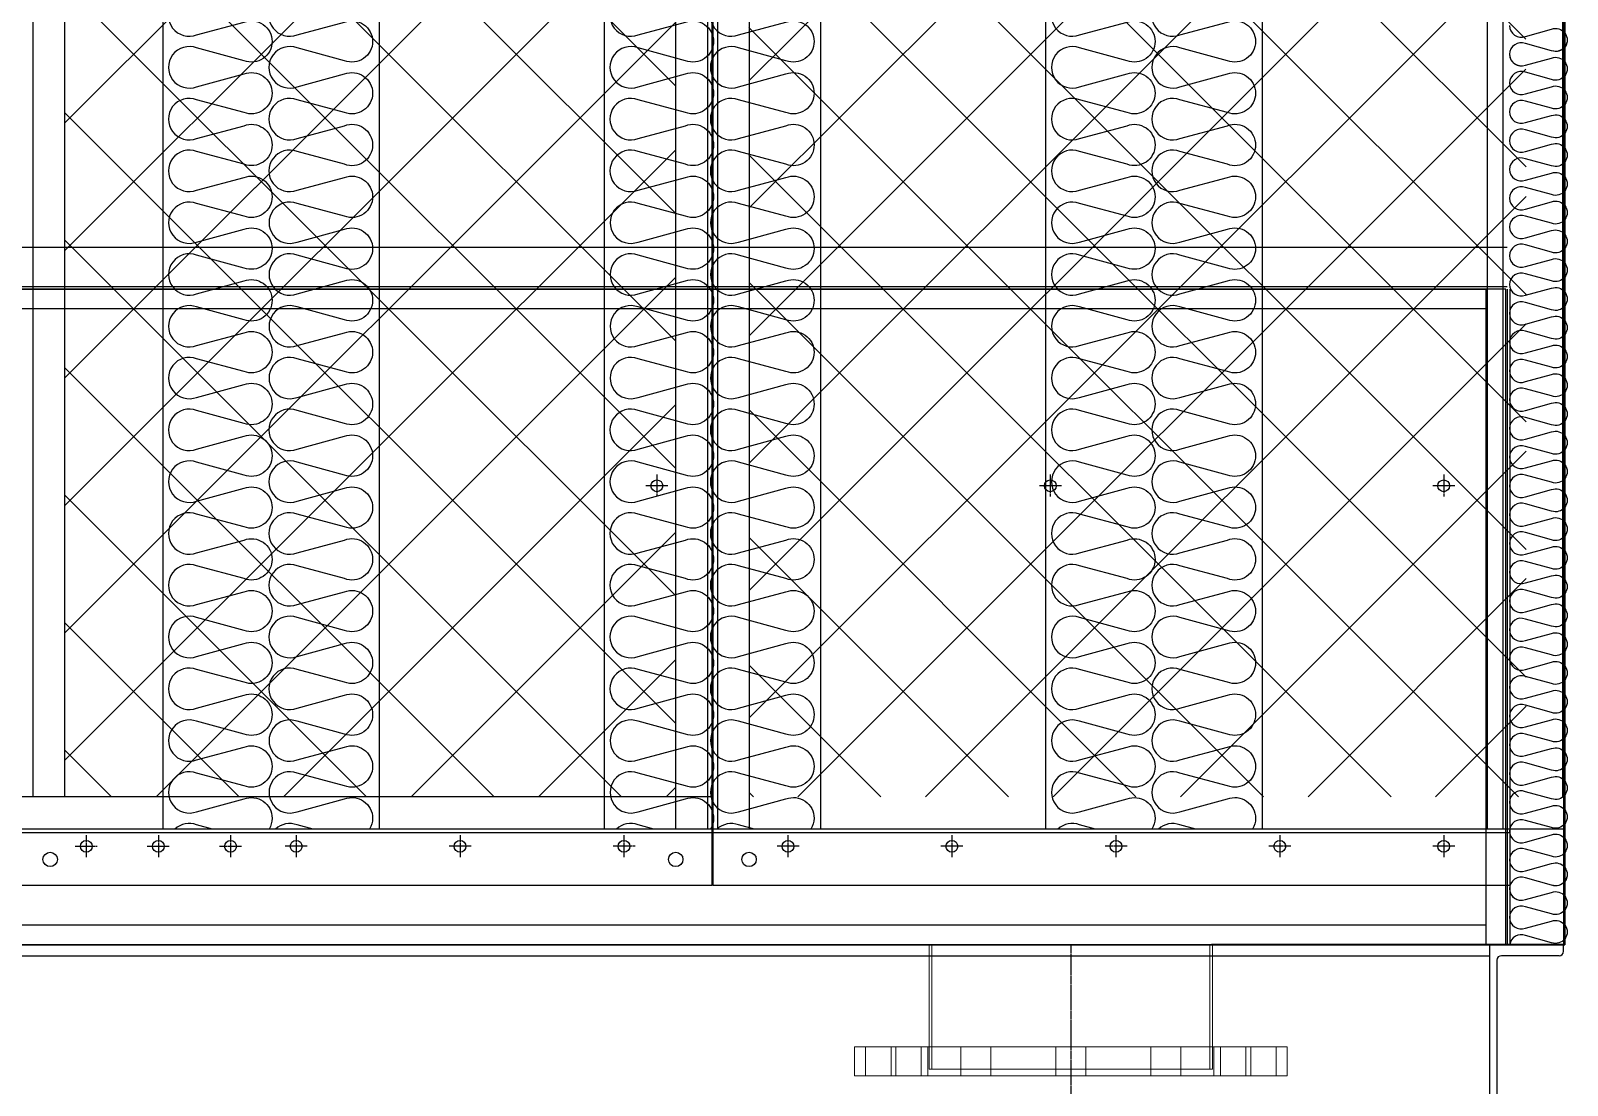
# Model space of a CAD drawing. Header units: millimetres. Extents: x 2911 to 32318, y 2586 to 23381.
# Drawn here: x 23446 to 24511, y 9214 to 9945 of the extents above; entities that cross this region are included whole.
import ezdxf

# ---------------------------------------------------------------- set-up
doc = ezdxf.new("R2010")
doc.units = ezdxf.units.MM
doc.linetypes.add('CENTER', pattern=[2, 1.25, -0.25, 0.25, -0.25])
for name, color, linetype in [('center', 1, 'CENTER'), ('SMS', 220, 'Continuous'), ('냉각탑', 4, 'Continuous'), ('냉각탑_찬넬방진', 1, 'Continuous')]:
    doc.layers.add(name, color=color, linetype=linetype)

# ---------------------------------------------------------------- blocks, each defined once
blk = doc.blocks.new('2')
at = {"ltscale": 500}
h = blk.add_hatch(dxfattribs=at)
h.set_pattern_fill('ANSI37', color=251, scale=500)
h.set_pattern_definition([(45, (-5515.166, -3196.62), (-44.19417, 44.19417), []), (135, (-5515.166, -3196.62), (-44.19417, -44.19417), [])])
h.paths.add_polyline_path([(23944.1, 9414.2), (24482.7, 9414.2), (24481.1, 12269.9), (23942.5, 12269.9)])
h = blk.add_hatch(dxfattribs=at)
h.set_pattern_fill('ANSI37', color=251, scale=500)
h.set_pattern_definition([(45, (-5518.164, -3196.62), (-44.19417, 44.19417), []), (135, (-5518.164, -3196.62), (-44.19417, -44.19417), [])])
h.paths.add_polyline_path([(23892.9, 12247.2), (23469.5, 12247.2), (23469.5, 9414.2), (23892.9, 9414.2)])
at = {"color": 251, "ltscale": 500}
for p, q in [((23918.1, 12308.7), (23918.1, 9352.7)), ((23918.9, 12308.7), (23918.9, 9352.7)), ((23892.9, 12269.7), (23892.9, 9391.7)), ((23915, 12269.7), (23915, 9391.7)), ((23922.1, 12269.7), (23922.1, 9391.7)), ((23944.1, 12269.7), (23944.1, 9391.7)), ((23447.5, 12247.2), (23447.5, 9414.2)), ((23469.5, 12247.2), (23469.5, 9414.2)), ((24507.7, 12247.2), (24507.7, 9414.2)), ((23918.1, 9414.2), (23001.5, 9414.2)), ((23918.1, 9391.7), (23001.5, 9391.7)), ((23918.1, 9389.2), (23001.5, 9389.2)), ((24471.2, 9391.7), (23918.9, 9391.7)), ((24471.2, 9389.2), (23918.9, 9389.2)), ((23918.1, 9352.7), (23001.5, 9352.7)), ((23918.1, 9352.7), (23001.5, 9352.7)), ((24471.2, 9352.7), (23918.9, 9352.7)), ((24468.5, 9352.7), (23918.9, 9352.7))]:
    blk.add_line(p, q, dxfattribs=at)
at = {"color": 7}
for p, q in [((24466.5, 12311.7), (24466.5, 9391.7)), ((24508.5, 12311.7), (24508.5, 9311.7)), ((23537.5, 12269.9), (23537.5, 9391.7)), ((23687.5, 12269.9), (23687.5, 9391.7)), ((23843.5, 12269.9), (23843.5, 9391.7)), ((23993.5, 12269.9), (23993.5, 9391.7)), ((24149.5, 12269.9), (24149.5, 9391.7)), ((24299.5, 12269.9), (24299.5, 9391.7)), ((24455.5, 12269.9), (24455.5, 9391.7)), ((24508.5, 9391.7), (21809.5, 9391.7)), ((21809.5, 9311.7), (24264.5, 9311.7)), ((24508.5, 9311.7), (24264.5, 9311.7)), ((24508.5, 9311.7), (24264.5, 9311.7))]:
    blk.add_line(p, q, dxfattribs=at)
for p, q in [((24508.5, 12311.7), (24508.5, 9311.7)), ((21849.5, 9795.3), (24469.4, 9795.3)), ((21849.5, 9768), (24469.4, 9768)), ((21863.2, 9766.2), (24454.9, 9766.2)), ((24468.5, 9766.2), (21863.2, 9766.2)), ((24454.9, 9311.6), (24454.9, 9766.2)), ((24468.5, 9311.6), (24468.5, 9766.2)), ((24469.4, 9766.2), (24469.4, 9311.6)), ((24471.2, 9766.2), (24471.2, 9311.6)), ((24509.4, 9766.2), (24509.4, 9311.6)), ((24509.4, 9311.6), (24509.4, 9766.2)), ((24454.9, 9752.6), (21863.2, 9752.6)), ((23687.5, 9391.7), (23537.5, 9391.7)), ((23993.5, 9391.7), (23843.5, 9391.7)), ((24299.5, 9391.7), (24149.5, 9391.7)), ((21863.2, 9325.3), (24454.9, 9325.3)), ((21809.5, 9311.7), (24264.5, 9311.7)), ((24509.4, 9311.6), (21959.5, 9311.6)), ((21999.5, 9311.6), (24509.4, 9311.6)), ((24508.5, 9311.7), (24264.5, 9311.7)), ((24264.5, 9311.7), (24508.5, 9311.7))]:
    blk.add_line(p, q)
at = {"color": 7, "lineweight": 15}
for p, q in [((24068.8, 9311.6), (24068.8, 9240.7)), ((24070.6, 9311.6), (24070.6, 9225.3)), ((24263.3, 9311.6), (24263.3, 9225.3)), ((24265.2, 9311.6), (24265.2, 9240.7)), ((24017, 9240.7), (24167, 9240.7)), ((24017, 9240.7), (24017, 9220.7)), ((24024.7, 9220.7), (24024.7, 9240.7)), ((24042.4, 9220.7), (24042.4, 9240.7)), ((24042.4, 9220.7), (24042.4, 9240.7)), ((24045.6, 9220.7), (24045.6, 9240.7)), ((24063.3, 9220.7), (24063.3, 9240.7)), ((24063.3, 9220.7), (24063.3, 9240.7)), ((24067.9, 9240.7), (24067.9, 9220.7)), ((24068.8, 9240.7), (24068.8, 9225.3)), ((24090.6, 9220.7), (24090.6, 9240.7)), ((24090.6, 9220.7), (24090.6, 9240.7)), ((24111.5, 9220.7), (24111.5, 9240.7)), ((24111.5, 9220.7), (24111.5, 9240.7)), ((24156.5, 9220.7), (24156.5, 9240.7)), ((24156.5, 9220.7), (24156.5, 9240.7)), ((24167, 9240.7), (24317, 9240.7)), ((24177.4, 9220.7), (24177.4, 9240.7)), ((24177.4, 9220.7), (24177.4, 9240.7)), ((24222.4, 9220.7), (24222.4, 9240.7)), ((24222.4, 9220.7), (24222.4, 9240.7)), ((24243.3, 9220.7), (24243.3, 9240.7)), ((24243.3, 9220.7), (24243.3, 9240.7)), ((24265.2, 9240.7), (24265.2, 9225.3)), ((24266.1, 9240.7), (24266.1, 9220.7)), ((24270.7, 9220.7), (24270.7, 9240.7)), ((24270.7, 9220.7), (24270.7, 9240.7)), ((24288.3, 9220.7), (24288.3, 9240.7)), ((24291.6, 9220.7), (24291.6, 9240.7)), ((24291.6, 9220.7), (24291.6, 9240.7)), ((24309.2, 9220.7), (24309.2, 9240.7)), ((24317, 9240.7), (24317, 9220.7)), ((24068.8, 9225.3), (24167, 9225.3)), ((24167, 9225.3), (24265.2, 9225.3)), ((24167, 9225.3), (24263.3, 9225.3)), ((24017, 9220.7), (24167, 9220.7)), ((24167, 9220.7), (24317, 9220.7))]:
    blk.add_line(p, q, dxfattribs=at)
at = {"ltscale": 500, "elevation": 0}
blk.add_lwpolyline([(21809.5, 12020.7), (24509.4, 12020.7), (24509.4, 9311.6), (21809.5, 9311.6)], close=True, dxfattribs=at)
for centre in [(23880, 9629.8), (24152.7, 9629.8), (24425.4, 9629.8), (23484.5, 9379.8), (23534.5, 9379.8), (23584.5, 9379.8), (23630, 9379.8), (23743.6, 9379.8), (23857.2, 9379.8), (23970.9, 9379.8), (24084.5, 9379.8), (24198.2, 9379.8), (24311.8, 9379.8), (24425.4, 9379.8)]:
    blk.add_circle(centre, 4.09)
at = {"color": 251, "ltscale": 500}
for centre in [(23459.5, 9370.7), (23893.1, 9370.7), (23943.9, 9370.7)]:
    blk.add_circle(centre, 5, dxfattribs=at)
at = {"layer": 'center'}
for p, q in [((23887.7, 9629.8), (23872.2, 9629.8)), ((23880, 9637.6), (23880, 9622.1)), ((24160.4, 9629.8), (24145, 9629.8)), ((24152.7, 9637.6), (24152.7, 9622.1)), ((24433.2, 9629.8), (24417.7, 9629.8)), ((24425.4, 9637.6), (24425.4, 9622.1)), ((23484.5, 9387.6), (23484.5, 9372.1)), ((23534.5, 9387.6), (23534.5, 9372.1)), ((23584.5, 9387.6), (23584.5, 9372.1)), ((23630, 9387.6), (23630, 9372.1)), ((23743.6, 9387.6), (23743.6, 9372.1)), ((23857.2, 9387.6), (23857.2, 9372.1)), ((23970.9, 9387.6), (23970.9, 9372.1)), ((24084.5, 9387.6), (24084.5, 9372.1)), ((24198.2, 9387.6), (24198.2, 9372.1)), ((24311.8, 9387.6), (24311.8, 9372.1)), ((24425.4, 9387.6), (24425.4, 9372.1)), ((23476.8, 9379.8), (23492.2, 9379.8)), ((23526.8, 9379.8), (23542.2, 9379.8)), ((23576.8, 9379.8), (23592.2, 9379.8)), ((23637.7, 9379.8), (23622.2, 9379.8)), ((23751.3, 9379.8), (23735.9, 9379.8)), ((23865, 9379.8), (23849.5, 9379.8)), ((23978.6, 9379.8), (23963.2, 9379.8)), ((24092.2, 9379.8), (24076.8, 9379.8)), ((24205.9, 9379.8), (24190.4, 9379.8)), ((24319.5, 9379.8), (24304.1, 9379.8)), ((24433.2, 9379.8), (24417.7, 9379.8)), ((24167, 9311.6), (24167, 9199.5))]:
    blk.add_line(p, q, dxfattribs=at)
at = {"layer": 'SMS', "color": 5}
for points in [[(24471.1, 9948.9, 0.524856), (24482, 9941.4), (24500.2, 9946.4, -1.449198), (24500.2, 9931.5), (24482, 9936.4, 0.524856), (24471.1, 9929, 0.417249), (24479.2, 9921)], [(23561, 9969.3, 1.449198), (23561, 9942.4), (23593.9, 9951.3, -0.524856), (23613.3, 9937.9, -0.524856), (23593.9, 9924.5), (23561, 9933.4, 1.449198), (23561, 9906.5), (23593.9, 9915.4, -0.524856), (23613.3, 9902, -0.524856), (23593.9, 9888.6), (23561, 9897.5, 1.449198), (23561, 9870.6), (23593.9, 9879.5, -0.524856), (23613.3, 9866.1, -0.524856), (23593.9, 9852.7), (23561, 9861.6, 1.449198), (23561, 9834.7), (23593.9, 9843.6, -0.524856), (23613.3, 9830.2, -0.524856), (23593.9, 9816.7), (23561, 9825.6, 1.449198), (23561, 9798.8), (23593.9, 9807.7, -0.524856), (23613.3, 9794.3, -0.524856), (23593.9, 9780.8), (23561, 9789.7, 1.449198), (23561, 9762.9), (23593.9, 9771.8, -0.524856), (23613.3, 9758.4, -0.524856), (23593.9, 9744.9), (23561, 9753.8, 1.449198), (23561, 9727), (23593.9, 9735.9, -0.524856), (23613.3, 9722.4, -0.524856), (23593.9, 9709), (23561, 9717.9, 1.449198), (23561, 9691.1), (23593.9, 9700, -0.524856), (23613.3, 9686.5, -0.524856), (23593.9, 9673.1), (23561, 9682, 1.449198), (23561, 9655.1), (23593.9, 9664.1, -0.524856), (23613.3, 9650.6, -0.524856), (23593.9, 9637.2), (23561, 9646.1, 1.449198), (23561, 9619.2), (23593.9, 9628.1, -0.524856), (23613.3, 9614.7, -0.524856), (23593.9, 9601.3), (23561, 9610.2, 1.449198), (23561, 9583.3), (23593.9, 9592.2, -0.524856), (23613.3, 9578.8, -0.524856), (23593.9, 9565.4), (23561, 9574.3, 1.449198), (23561, 9547.4), (23593.9, 9556.3, -0.524856), (23613.3, 9542.9, -0.524856), (23593.9, 9529.5), (23561, 9538.4, 1.449198), (23561, 9511.5), (23593.9, 9520.4, -0.524856), (23613.3, 9507, -0.524856), (23593.9, 9493.6), (23561, 9502.5, 1.449198), (23561, 9475.6), (23593.9, 9484.5, -0.524856), (23613.3, 9471.1, -0.524856), (23593.9, 9457.6), (23561, 9466.5, 1.449198), (23561, 9439.7), (23593.9, 9448.6, -0.524856), (23613.3, 9435.2, -0.524856), (23593.9, 9421.7), (23561, 9430.6, 1.449198), (23561, 9403.8), (23593.9, 9412.7, -0.524856), (23613.3, 9399.3, -0.1385), (23611.2, 9391.7, -0.1385)], [(23630.6, 9969.3, 1.449198), (23630.6, 9942.4), (23663.5, 9951.3, -0.524856), (23683, 9937.9, -0.524856), (23663.5, 9924.5), (23630.6, 9933.4, 1.449198), (23630.6, 9906.5), (23663.5, 9915.4, -0.524856), (23683, 9902, -0.524856), (23663.5, 9888.6), (23630.6, 9897.5, 1.449198), (23630.6, 9870.6), (23663.5, 9879.5, -0.524856), (23683, 9866.1, -0.524856), (23663.5, 9852.7), (23630.6, 9861.6, 1.449198), (23630.6, 9834.7), (23663.5, 9843.6, -0.524856), (23683, 9830.2, -0.524856), (23663.5, 9816.7), (23630.6, 9825.6, 1.449198), (23630.6, 9798.8), (23663.5, 9807.7, -0.524856), (23683, 9794.3, -0.524856), (23663.5, 9780.8), (23630.6, 9789.7, 1.449198), (23630.6, 9762.9), (23663.5, 9771.8, -0.524856), (23683, 9758.4, -0.524856), (23663.5, 9744.9), (23630.6, 9753.8, 1.449198), (23630.6, 9727), (23663.5, 9735.9, -0.524856), (23683, 9722.4, -0.524856), (23663.5, 9709), (23630.6, 9717.9, 1.449198), (23630.6, 9691.1), (23663.5, 9700, -0.524856), (23683, 9686.5, -0.524856), (23663.5, 9673.1), (23630.6, 9682, 1.449198), (23630.6, 9655.1), (23663.5, 9664.1, -0.524856), (23683, 9650.6, -0.524856), (23663.5, 9637.2), (23630.6, 9646.1, 1.449198), (23630.6, 9619.2), (23663.5, 9628.1, -0.524856), (23683, 9614.7, -0.524856), (23663.5, 9601.3), (23630.6, 9610.2, 1.449198), (23630.6, 9583.3), (23663.5, 9592.2, -0.524856), (23683, 9578.8, -0.524856), (23663.5, 9565.4), (23630.6, 9574.3, 1.449198), (23630.6, 9547.4), (23663.5, 9556.3, -0.524856), (23683, 9542.9, -0.524856), (23663.5, 9529.5), (23630.6, 9538.4, 1.449198), (23630.6, 9511.5), (23663.5, 9520.4, -0.524856), (23683, 9507, -0.524856), (23663.5, 9493.6), (23630.6, 9502.5, 1.449198), (23630.6, 9475.6), (23663.5, 9484.5, -0.524856), (23683, 9471.1, -0.524856), (23663.5, 9457.6), (23630.6, 9466.5, 1.449198), (23630.6, 9439.7), (23663.5, 9448.6, -0.524856), (23683, 9435.2, -0.524856), (23663.5, 9421.7), (23630.6, 9430.6, 1.449198), (23630.6, 9403.8), (23663.5, 9412.7, -0.524856), (23683, 9399.3, -0.1385), (23680.8, 9391.7, -0.1385)], [(23867, 9969.3, 1.449198), (23867, 9942.4), (23899.9, 9951.3, -0.524856), (23919.3, 9937.9, -0.524856), (23899.9, 9924.5), (23867, 9933.4, 1.449198), (23867, 9906.5), (23899.9, 9915.4, -0.524856), (23919.3, 9902, -0.524856), (23899.9, 9888.6), (23867, 9897.5, 1.449198), (23867, 9870.6), (23899.9, 9879.5, -0.524856), (23919.3, 9866.1, -0.524856), (23899.9, 9852.7), (23867, 9861.6, 1.449198), (23867, 9834.7), (23899.9, 9843.6, -0.524856), (23919.3, 9830.2, -0.524856), (23899.9, 9816.7), (23867, 9825.6, 1.449198), (23867, 9798.8), (23899.9, 9807.7, -0.524856), (23919.3, 9794.3, -0.524856), (23899.9, 9780.8), (23867, 9789.7, 1.449198), (23867, 9762.9), (23899.9, 9771.8, -0.524856), (23919.3, 9758.4, -0.524856), (23899.9, 9744.9), (23867, 9753.8, 1.449198), (23867, 9727), (23899.9, 9735.9, -0.524856), (23919.3, 9722.4, -0.524856), (23899.9, 9709), (23867, 9717.9, 1.449198), (23867, 9691.1), (23899.9, 9700, -0.524856), (23919.3, 9686.5, -0.524856), (23899.9, 9673.1), (23867, 9682, 1.449198), (23867, 9655.1), (23899.9, 9664.1, -0.524856), (23919.3, 9650.6, -0.524856), (23899.9, 9637.2), (23867, 9646.1, 1.449198), (23867, 9619.2), (23899.9, 9628.1, -0.524856), (23919.3, 9614.7, -0.524856), (23899.9, 9601.3), (23867, 9610.2, 1.449198), (23867, 9583.3), (23899.9, 9592.2, -0.524856), (23919.3, 9578.8, -0.524856), (23899.9, 9565.4), (23867, 9574.3, 1.449198), (23867, 9547.4), (23899.9, 9556.3, -0.524856), (23919.3, 9542.9, -0.524856), (23899.9, 9529.5), (23867, 9538.4, 1.449198), (23867, 9511.5), (23899.9, 9520.4, -0.524856), (23919.3, 9507, -0.524856), (23899.9, 9493.6), (23867, 9502.5, 1.449198), (23867, 9475.6), (23899.9, 9484.5, -0.524856), (23919.3, 9471.1, -0.524856), (23899.9, 9457.6), (23867, 9466.5, 1.449198), (23867, 9439.7), (23899.9, 9448.6, -0.524856), (23919.3, 9435.2, -0.524856), (23899.9, 9421.7), (23867, 9430.6, 1.449198), (23867, 9403.8), (23899.9, 9412.7, -0.524856), (23919.3, 9399.3, -0.1385), (23917.2, 9391.7, -0.1385)], [(23936.6, 9969.3, 1.449198), (23936.6, 9942.4), (23969.5, 9951.3, -0.524856), (23989, 9937.9, -0.524856), (23969.5, 9924.5), (23936.6, 9933.4, 1.449198), (23936.6, 9906.5), (23969.5, 9915.4, -0.524856), (23989, 9902, -0.524856), (23969.5, 9888.6), (23936.6, 9897.5, 1.449198), (23936.6, 9870.6), (23969.5, 9879.5, -0.524856), (23989, 9866.1, -0.524856), (23969.5, 9852.7), (23936.6, 9861.6, 1.449198), (23936.6, 9834.7), (23969.5, 9843.6, -0.524856), (23989, 9830.2, -0.524856), (23969.5, 9816.7), (23936.6, 9825.6, 1.449198), (23936.6, 9798.8), (23969.5, 9807.7, -0.524856), (23989, 9794.3, -0.524856), (23969.5, 9780.8), (23936.6, 9789.7, 1.449198), (23936.6, 9762.9), (23969.5, 9771.8, -0.524856), (23989, 9758.4, -0.524856), (23969.5, 9744.9), (23936.6, 9753.8, 1.449198), (23936.6, 9727), (23969.5, 9735.9, -0.524856), (23989, 9722.4, -0.524856), (23969.5, 9709), (23936.6, 9717.9, 1.449198), (23936.6, 9691.1), (23969.5, 9700, -0.524856), (23989, 9686.5, -0.524856), (23969.5, 9673.1), (23936.6, 9682, 1.449198), (23936.6, 9655.1), (23969.5, 9664.1, -0.524856), (23989, 9650.6, -0.524856), (23969.5, 9637.2), (23936.6, 9646.1, 1.449198), (23936.6, 9619.2), (23969.5, 9628.1, -0.524856), (23989, 9614.7, -0.524856), (23969.5, 9601.3), (23936.6, 9610.2, 1.449198), (23936.6, 9583.3), (23969.5, 9592.2, -0.524856), (23989, 9578.8, -0.524856), (23969.5, 9565.4), (23936.6, 9574.3, 1.449198), (23936.6, 9547.4), (23969.5, 9556.3, -0.524856), (23989, 9542.9, -0.524856), (23969.5, 9529.5), (23936.6, 9538.4, 1.449198), (23936.6, 9511.5), (23969.5, 9520.4, -0.524856), (23989, 9507, -0.524856), (23969.5, 9493.6), (23936.6, 9502.5, 1.449198), (23936.6, 9475.6), (23969.5, 9484.5, -0.524856), (23989, 9471.1, -0.524856), (23969.5, 9457.6), (23936.6, 9466.5, 1.449198), (23936.6, 9439.7), (23969.5, 9448.6, -0.524856), (23989, 9435.2, -0.524856), (23969.5, 9421.7), (23936.6, 9430.6, 1.449198), (23936.6, 9403.8), (23969.5, 9412.7, -0.524856), (23989, 9399.3, -0.1385), (23986.8, 9391.7, -0.1385)], [(24173, 9969.3, 1.449198), (24173, 9942.4), (24205.9, 9951.3, -0.524856), (24225.3, 9937.9, -0.524856), (24205.9, 9924.5), (24173, 9933.4, 1.449198), (24173, 9906.5), (24205.9, 9915.4, -0.524856), (24225.3, 9902, -0.524856), (24205.9, 9888.6), (24173, 9897.5, 1.449198), (24173, 9870.6), (24205.9, 9879.5, -0.524856), (24225.3, 9866.1, -0.524856), (24205.9, 9852.7), (24173, 9861.6, 1.449198), (24173, 9834.7), (24205.9, 9843.6, -0.524856), (24225.3, 9830.2, -0.524856), (24205.9, 9816.7), (24173, 9825.6, 1.449198), (24173, 9798.8), (24205.9, 9807.7, -0.524856), (24225.3, 9794.3, -0.524856), (24205.9, 9780.8), (24173, 9789.7, 1.449198), (24173, 9762.9), (24205.9, 9771.8, -0.524856), (24225.3, 9758.4, -0.524856), (24205.9, 9744.9), (24173, 9753.8, 1.449198), (24173, 9727), (24205.9, 9735.9, -0.524856), (24225.3, 9722.4, -0.524856), (24205.9, 9709), (24173, 9717.9, 1.449198), (24173, 9691.1), (24205.9, 9700, -0.524856), (24225.3, 9686.5, -0.524856), (24205.9, 9673.1), (24173, 9682, 1.449198), (24173, 9655.1), (24205.9, 9664.1, -0.524856), (24225.3, 9650.6, -0.524856), (24205.9, 9637.2), (24173, 9646.1, 1.449198), (24173, 9619.2), (24205.9, 9628.1, -0.524856), (24225.3, 9614.7, -0.524856), (24205.9, 9601.3), (24173, 9610.2, 1.449198), (24173, 9583.3), (24205.9, 9592.2, -0.524856), (24225.3, 9578.8, -0.524856), (24205.9, 9565.4), (24173, 9574.3, 1.449198), (24173, 9547.4), (24205.9, 9556.3, -0.524856), (24225.3, 9542.9, -0.524856), (24205.9, 9529.5), (24173, 9538.4, 1.449198), (24173, 9511.5), (24205.9, 9520.4, -0.524856), (24225.3, 9507, -0.524856), (24205.9, 9493.6), (24173, 9502.5, 1.449198), (24173, 9475.6), (24205.9, 9484.5, -0.524856), (24225.3, 9471.1, -0.524856), (24205.9, 9457.6), (24173, 9466.5, 1.449198), (24173, 9439.7), (24205.9, 9448.6, -0.524856), (24225.3, 9435.2, -0.524856), (24205.9, 9421.7), (24173, 9430.6, 1.449198), (24173, 9403.8), (24205.9, 9412.7, -0.524856), (24225.3, 9399.3, -0.1385), (24223.2, 9391.7, -0.1385)], [(24242.6, 9969.3, 1.449198), (24242.6, 9942.4), (24275.5, 9951.3, -0.524856), (24295, 9937.9, -0.524856), (24275.5, 9924.5), (24242.6, 9933.4, 1.449198), (24242.6, 9906.5), (24275.5, 9915.4, -0.524856), (24295, 9902, -0.524856), (24275.5, 9888.6), (24242.6, 9897.5, 1.449198), (24242.6, 9870.6), (24275.5, 9879.5, -0.524856), (24295, 9866.1, -0.524856), (24275.5, 9852.7), (24242.6, 9861.6, 1.449198), (24242.6, 9834.7), (24275.5, 9843.6, -0.524856), (24295, 9830.2, -0.524856), (24275.5, 9816.7), (24242.6, 9825.6, 1.449198), (24242.6, 9798.8), (24275.5, 9807.7, -0.524856), (24295, 9794.3, -0.524856), (24275.5, 9780.8), (24242.6, 9789.7, 1.449198), (24242.6, 9762.9), (24275.5, 9771.8, -0.524856), (24295, 9758.4, -0.524856), (24275.5, 9744.9), (24242.6, 9753.8, 1.449198), (24242.6, 9727), (24275.5, 9735.9, -0.524856), (24295, 9722.4, -0.524856), (24275.5, 9709), (24242.6, 9717.9, 1.449198), (24242.6, 9691.1), (24275.5, 9700, -0.524856), (24295, 9686.5, -0.524856), (24275.5, 9673.1), (24242.6, 9682, 1.449198), (24242.6, 9655.1), (24275.5, 9664.1, -0.524856), (24295, 9650.6, -0.524856), (24275.5, 9637.2), (24242.6, 9646.1, 1.449198), (24242.6, 9619.2), (24275.5, 9628.1, -0.524856), (24295, 9614.7, -0.524856), (24275.5, 9601.3), (24242.6, 9610.2, 1.449198), (24242.6, 9583.3), (24275.5, 9592.2, -0.524856), (24295, 9578.8, -0.524856), (24275.5, 9565.4), (24242.6, 9574.3, 1.449198), (24242.6, 9547.4), (24275.5, 9556.3, -0.524856), (24295, 9542.9, -0.524856), (24275.5, 9529.5), (24242.6, 9538.4, 1.449198), (24242.6, 9511.5), (24275.5, 9520.4, -0.524856), (24295, 9507, -0.524856), (24275.5, 9493.6), (24242.6, 9502.5, 1.449198), (24242.6, 9475.6), (24275.5, 9484.5, -0.524856), (24295, 9471.1, -0.524856), (24275.5, 9457.6), (24242.6, 9466.5, 1.449198), (24242.6, 9439.7), (24275.5, 9448.6, -0.524856), (24295, 9435.2, -0.524856), (24275.5, 9421.7), (24242.6, 9430.6, 1.449198), (24242.6, 9403.8), (24275.5, 9412.7, -0.524856), (24295, 9399.3, -0.1385), (24292.8, 9391.7, -0.1385)], [(24510.8, 9936.9, -0.446849), (24500.2, 9931.5), (24482, 9936.4, 0.524856), (24471.1, 9929, 0.524856), (24482, 9921.5), (24500.2, 9926.4, -1.449198), (24500.2, 9911.5), (24482, 9916.5, 0.524856), (24471.1, 9909, 0.524856), (24482, 9901.5), (24500.2, 9906.5, -1.449198), (24500.2, 9891.6), (24482, 9896.5, 0.524856), (24471.1, 9889.1, 0.524856), (24482, 9881.6), (24500.2, 9886.5, -1.449198), (24500.2, 9871.6), (24482, 9876.6, 0.524856), (24471.1, 9869.1, 0.524856), (24482, 9861.6), (24500.2, 9866.6, -1.449198), (24500.2, 9851.7), (24482, 9856.6, 0.524856), (24471.1, 9849.2, 0.524856), (24482, 9841.7), (24500.2, 9846.6, -1.449198), (24500.2, 9831.7), (24482, 9836.7, 0.524856), (24471.1, 9829.2, 0.524856), (24482, 9821.7), (24500.2, 9826.7, -1.449198), (24500.2, 9811.8), (24482, 9816.7, 0.524856), (24471.1, 9809.3, 0.524856), (24482, 9801.8), (24500.2, 9806.7, -1.449198), (24500.2, 9791.8), (24482, 9796.8, 0.524856), (24471.1, 9789.3, 0.524856), (24482, 9781.8), (24500.2, 9786.8, -1.449198), (24500.2, 9771.9), (24482, 9776.8, 0.524856), (24471.1, 9769.4, 0.524856), (24482, 9761.9), (24500.2, 9766.8, -1.449198), (24500.2, 9751.9), (24482, 9756.9, 0.524856), (24471.1, 9749.4, 0.524856), (24482, 9741.9), (24500.2, 9746.9, -1.449198), (24500.2, 9732), (24482, 9736.9, 0.524856), (24471.1, 9729.5, 0.524856), (24482, 9722), (24500.2, 9726.9, -1.449198), (24500.2, 9712), (24482, 9717, 0.524856), (24471.1, 9709.5, 0.524856), (24482, 9702), (24500.2, 9707, -1.449198), (24500.2, 9692.1), (24482, 9697, 0.524856), (24471.1, 9689.6, 0.524856), (24482, 9682.1), (24500.2, 9687, -1.449198), (24500.2, 9672.1), (24482, 9677.1, 0.524856), (24471.1, 9669.6, 0.524856), (24482, 9662.1), (24500.2, 9667.1, -1.449198), (24500.2, 9652.2), (24482, 9657.1, 0.524856), (24471.1, 9649.7, 0.524856), (24482, 9642.2), (24500.2, 9647.1, -1.449198), (24500.2, 9632.2), (24482, 9637.2, 0.524856), (24471.1, 9629.7, 0.524856), (24482, 9622.2), (24500.2, 9627.2, -1.449198), (24500.2, 9612.3), (24482, 9617.2, 0.524856), (24471.1, 9609.8, 0.524856), (24482, 9602.3), (24500.2, 9607.2, -1.449198), (24500.2, 9592.3), (24482, 9597.3, 0.524856), (24471.1, 9589.8, 0.524856), (24482, 9582.3), (24500.2, 9587.3, -1.449198), (24500.2, 9572.4), (24482, 9577.3, 0.524856), (24471.1, 9569.9, 0.524856), (24482, 9562.4), (24500.2, 9567.3, -1.449198), (24500.2, 9552.4), (24482, 9557.4, 0.524856), (24471.1, 9549.9, 0.524856), (24482, 9542.4), (24500.2, 9547.4, -1.449198), (24500.2, 9532.5), (24482, 9537.4, 0.524856), (24471.1, 9530, 0.524856), (24482, 9522.5), (24500.2, 9527.4, -1.449198), (24500.2, 9512.5), (24482, 9517.5, 0.524856), (24471.1, 9510, 0.524856), (24482, 9502.5), (24500.2, 9507.5, -1.449198), (24500.2, 9492.6), (24482, 9497.5, 0.524856), (24471.1, 9490.1, 0.524856), (24482, 9482.6), (24500.2, 9487.5, -1.449198), (24500.2, 9472.6), (24482, 9477.6, 0.524856), (24471.1, 9470.1, 0.524856), (24482, 9462.6), (24500.2, 9467.6, -1.449198), (24500.2, 9452.7), (24482, 9457.6, 0.524856), (24471.1, 9450.2, 0.524856), (24482, 9442.7), (24500.2, 9447.6, -1.449198), (24500.2, 9432.7), (24482, 9437.7, 0.524856), (24471.1, 9430.2, 0.524856), (24482, 9422.7), (24500.2, 9427.7, -1.449198), (24500.2, 9412.8), (24482, 9417.7, 0.524856), (24471.1, 9410.3, 0.524856), (24482, 9402.8), (24500.2, 9407.7, -1.449198), (24500.2, 9392.8), (24482, 9397.8, 0.524856), (24471.1, 9390.3, 0.524856), (24482, 9382.8), (24500.2, 9387.8, -1.449198), (24500.2, 9372.9), (24482, 9377.8, 0.524856), (24471.1, 9370.4, 0.524856), (24482, 9362.9), (24500.2, 9367.8, -1.449198), (24500.2, 9352.9), (24482, 9357.9, 0.524856), (24471.1, 9350.4, 0.417249), (24479.2, 9342.4)], [(23572, 9391.7), (23561, 9394.7, 0.287554), (23546, 9391.7)], [(23641.7, 9391.7), (23630.6, 9394.7, 0.287554), (23615.7, 9391.7)], [(23878, 9391.7), (23867, 9394.7, 0.287554), (23852, 9391.7)], [(23947.7, 9391.7), (23936.6, 9394.7, 0.287554), (23921.7, 9391.7)], [(24184, 9391.7), (24173, 9394.7, 0.287554), (24158, 9391.7)], [(24253.7, 9391.7), (24242.6, 9394.7, 0.287554), (24227.7, 9391.7)], [(24510.8, 9358.4, -0.446849), (24500.2, 9352.9), (24482, 9357.9, 0.524856), (24471.1, 9350.4, 0.524856), (24482, 9342.9), (24500.2, 9347.9, -1.449198), (24500.2, 9333), (24482, 9337.9, 0.524856), (24471.1, 9330.5, 0.524856), (24482, 9323), (24500.2, 9327.9, -1.449198), (24500.2, 9313), (24482, 9318, 0.476486), (24471.2, 9311.7, 0.476486)]]:
    blk.add_lwpolyline(points, format="xyb", dxfattribs=at)
at = {"layer": '냉각탑'}
blk.add_line((21959.5, 9311.6), (24509.4, 9311.6), dxfattribs=at)
at = {"layer": '냉각탑_찬넬방진', "ltscale": 150}
blk.add_line((22010.8, 9311.6), (24509.4, 9311.6), dxfattribs=at)
at = {"layer": '냉각탑_찬넬방진', "ltscale": 30}
for p, q in [((24508.5, 9311.6), (24457.2, 9311.6)), ((24508.5, 9311.6), (24457.2, 9311.6)), ((24508.5, 9311.6), (24457.2, 9311.6)), ((24457.2, 9311.6), (24457.2, 9175.3)), ((24508.5, 9311.6), (24457.2, 9311.6)), ((24508.5, 9307), (24508.5, 9311.6)), ((24508.5, 9307), (24508.5, 9311.6)), ((21860.8, 9303.9), (24457.2, 9303.9)), ((24462.3, 9300.9), (24462.3, 9186.1)), ((24505.4, 9303.9), (24465.4, 9303.9)), ((24505.4, 9303.9), (24465.4, 9303.9))]:
    blk.add_line(p, q, dxfattribs=at)
for centre, start, end in [((24465.4, 9300.9), 90, 180), ((24465.4, 9300.9), 90, 180), ((24505.4, 9307), 270, 0), ((24505.4, 9307), 270, 0)]:
    blk.add_arc(centre, 3.08, start, end, dxfattribs=at)

msp = doc.modelspace()

# ---------------------------------------------------------------- block references
msp.add_blockref('2', (0, 0))

doc.saveas('drawing.dxf')
